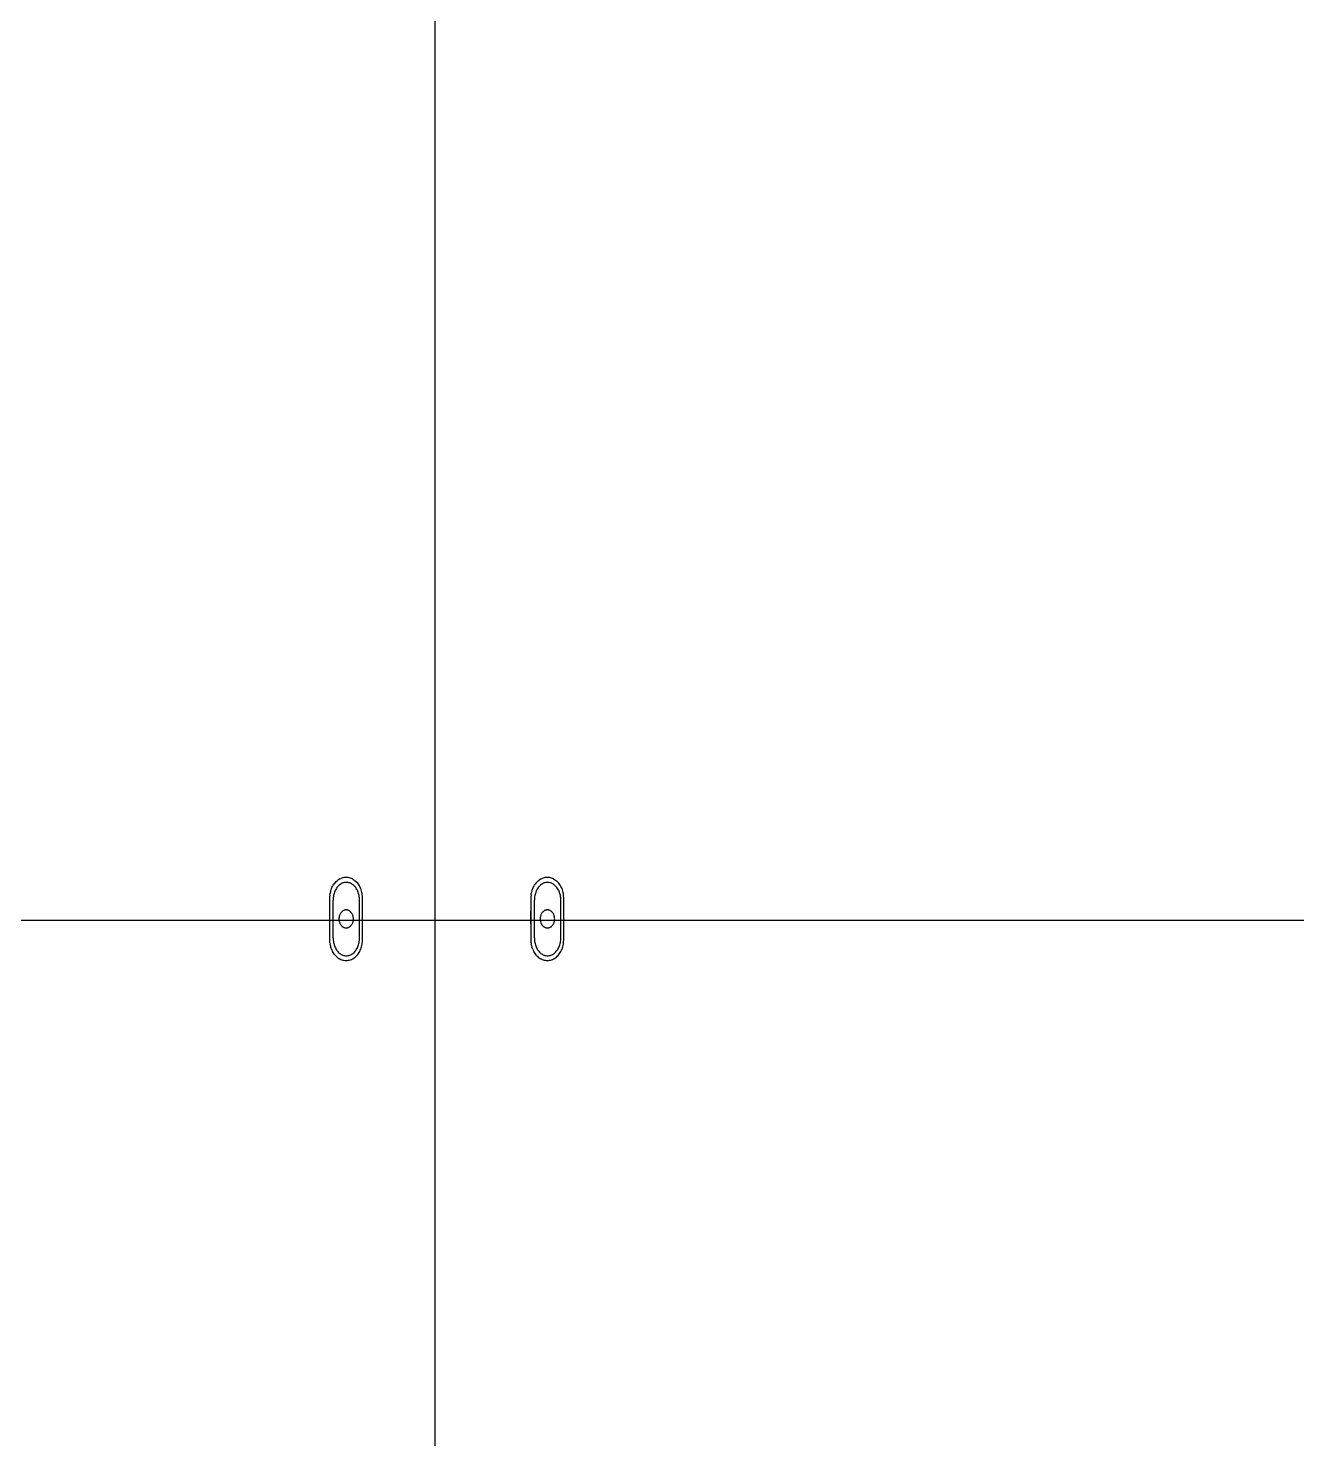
# Model space of a CAD drawing. Header units: metres. Extents: x 2754 to 3501, y 1112 to 1514.
# Drawn here: x 3339.992 to 3341.671, y 1421.043 to 1422.91 of the extents above; entities that cross this region are included whole.
import ezdxf

# ---------------------------------------------------------------- set-up
doc = ezdxf.new("R2010")
doc.units = ezdxf.units.M
doc.layers.add('AR-WALL', color=7, linetype='Continuous')

msp = doc.modelspace()

# ---------------------------------------------------------------- linework, layer by layer
at = {"layer": 'AR-WALL', "lineweight": 25}
for p, q in [((3340.53044, 1421.72894), (3340.53044, 1424.47214)), ((3340.39447, 1421.77429), (3340.39529, 1421.77571)), ((3340.39529, 1421.77571), (3340.39619, 1421.77707)), ((3340.39716, 1421.77834), (3340.39619, 1421.77707)), ((3340.39716, 1421.77834), (3340.39819, 1421.77954)), ((3340.39819, 1421.77954), (3340.39928, 1421.78065)), ((3340.39928, 1421.78065), (3340.40043, 1421.78167)), ((3340.40043, 1421.78167), (3340.40164, 1421.78259)), ((3340.40288, 1421.78342), (3340.40164, 1421.78259)), ((3340.40299, 1421.7756), (3340.40206, 1421.7747)), ((3340.40417, 1421.78414), (3340.40288, 1421.78342)), ((3340.40397, 1421.77641), (3340.40299, 1421.7756)), ((3340.40498, 1421.77714), (3340.40397, 1421.77641)), ((3340.40417, 1421.78414), (3340.4055, 1421.78476)), ((3340.40602, 1421.77778), (3340.40498, 1421.77714)), ((3340.40685, 1421.78527), (3340.4055, 1421.78476)), ((3340.40709, 1421.77833), (3340.40602, 1421.77778)), ((3340.40823, 1421.78566), (3340.40685, 1421.78527)), ((3340.40819, 1421.77878), (3340.40709, 1421.77833)), ((3340.40931, 1421.77913), (3340.40819, 1421.77878)), ((3340.40962, 1421.78595), (3340.40823, 1421.78566)), ((3340.41044, 1421.77938), (3340.40931, 1421.77913)), ((3340.41103, 1421.78612), (3340.40962, 1421.78595)), ((3340.41158, 1421.77953), (3340.41044, 1421.77938)), ((3340.41245, 1421.78618), (3340.41103, 1421.78612)), ((3340.41272, 1421.77958), (3340.41158, 1421.77953)), ((3340.41386, 1421.78612), (3340.41245, 1421.78618)), ((3340.41387, 1421.77953), (3340.41272, 1421.77958)), ((3340.41527, 1421.78595), (3340.41386, 1421.78612)), ((3340.41501, 1421.77938), (3340.41387, 1421.77953)), ((3340.41614, 1421.77913), (3340.41501, 1421.77938)), ((3340.41667, 1421.78566), (3340.41527, 1421.78595)), ((3340.41726, 1421.77878), (3340.41614, 1421.77913)), ((3340.41804, 1421.78527), (3340.41667, 1421.78566)), ((3340.41835, 1421.77833), (3340.41726, 1421.77878)), ((3340.4194, 1421.78476), (3340.41804, 1421.78527)), ((3340.41943, 1421.77778), (3340.41835, 1421.77833)), ((3340.42072, 1421.78414), (3340.4194, 1421.78476)), ((3340.42047, 1421.77714), (3340.41943, 1421.77778)), ((3340.42148, 1421.77641), (3340.42047, 1421.77714)), ((3340.42072, 1421.78414), (3340.42201, 1421.78342)), ((3340.42246, 1421.7756), (3340.42148, 1421.77641)), ((3340.42201, 1421.78342), (3340.42326, 1421.78259)), ((3340.42339, 1421.7747), (3340.42246, 1421.7756)), ((3340.42326, 1421.78259), (3340.42446, 1421.78167)), ((3340.42446, 1421.78167), (3340.42561, 1421.78065)), ((3340.4267, 1421.77954), (3340.42561, 1421.78065)), ((3340.42774, 1421.77834), (3340.4267, 1421.77954)), ((3340.4287, 1421.77707), (3340.42774, 1421.77834)), ((3340.4296, 1421.77571), (3340.4287, 1421.77707)), ((3340.43043, 1421.77429), (3340.4296, 1421.77571)), ((3340.66081, 1421.77429), (3340.66164, 1421.77571)), ((3340.66164, 1421.77571), (3340.66254, 1421.77707)), ((3340.6635, 1421.77834), (3340.66254, 1421.77707)), ((3340.6635, 1421.77834), (3340.66454, 1421.77954)), ((3340.66454, 1421.77954), (3340.66563, 1421.78065)), ((3340.66563, 1421.78065), (3340.66678, 1421.78167)), ((3340.66678, 1421.78167), (3340.66798, 1421.78259)), ((3340.66923, 1421.78342), (3340.66798, 1421.78259)), ((3340.66934, 1421.7756), (3340.66841, 1421.7747)), ((3340.67052, 1421.78414), (3340.66923, 1421.78342)), ((3340.67031, 1421.77641), (3340.66934, 1421.7756)), ((3340.67132, 1421.77714), (3340.67031, 1421.77641)), ((3340.67052, 1421.78414), (3340.67184, 1421.78476)), ((3340.67237, 1421.77778), (3340.67132, 1421.77714)), ((3340.6732, 1421.78527), (3340.67184, 1421.78476)), ((3340.67344, 1421.77833), (3340.67237, 1421.77778)), ((3340.67457, 1421.78566), (3340.6732, 1421.78527)), ((3340.67454, 1421.77878), (3340.67344, 1421.77833)), ((3340.67565, 1421.77913), (3340.67454, 1421.77878)), ((3340.67597, 1421.78595), (3340.67457, 1421.78566)), ((3340.67678, 1421.77938), (3340.67565, 1421.77913)), ((3340.67738, 1421.78612), (3340.67597, 1421.78595)), ((3340.67792, 1421.77953), (3340.67678, 1421.77938)), ((3340.67879, 1421.78618), (3340.67738, 1421.78612)), ((3340.67907, 1421.77958), (3340.67792, 1421.77953)), ((3340.68021, 1421.78612), (3340.67879, 1421.78618)), ((3340.68022, 1421.77953), (3340.67907, 1421.77958)), ((3340.68161, 1421.78595), (3340.68021, 1421.78612)), ((3340.68136, 1421.77938), (3340.68022, 1421.77953)), ((3340.68249, 1421.77913), (3340.68136, 1421.77938)), ((3340.68301, 1421.78566), (3340.68161, 1421.78595)), ((3340.6836, 1421.77878), (3340.68249, 1421.77913)), ((3340.68439, 1421.78527), (3340.68301, 1421.78566)), ((3340.6847, 1421.77833), (3340.6836, 1421.77878)), ((3340.68574, 1421.78476), (3340.68439, 1421.78527)), ((3340.68577, 1421.77778), (3340.6847, 1421.77833)), ((3340.68707, 1421.78414), (3340.68574, 1421.78476)), ((3340.68682, 1421.77714), (3340.68577, 1421.77778)), ((3340.68783, 1421.77641), (3340.68682, 1421.77714)), ((3340.68707, 1421.78414), (3340.68836, 1421.78342)), ((3340.6888, 1421.7756), (3340.68783, 1421.77641)), ((3340.68836, 1421.78342), (3340.6896, 1421.78259)), ((3340.68973, 1421.7747), (3340.6888, 1421.7756)), ((3340.6896, 1421.78259), (3340.69081, 1421.78167)), ((3340.69081, 1421.78167), (3340.69196, 1421.78065)), ((3340.69305, 1421.77954), (3340.69196, 1421.78065)), ((3340.69408, 1421.77834), (3340.69305, 1421.77954)), ((3340.69505, 1421.77707), (3340.69408, 1421.77834)), ((3340.69595, 1421.77571), (3340.69505, 1421.77707)), ((3340.69677, 1421.77429), (3340.69595, 1421.77571)), ((3340.39082, 1421.75943), (3340.39087, 1421.76118)), ((3340.39082, 1421.7421), (3340.39082, 1421.75943)), ((3340.39101, 1421.76293), (3340.39087, 1421.76118)), ((3340.39101, 1421.76293), (3340.39124, 1421.76465)), ((3340.39124, 1421.76465), (3340.39156, 1421.76636)), ((3340.39197, 1421.76803), (3340.39156, 1421.76636)), ((3340.39197, 1421.76803), (3340.39247, 1421.76967)), ((3340.39247, 1421.76967), (3340.39305, 1421.77126)), ((3340.39305, 1421.77126), (3340.39372, 1421.77281)), ((3340.39372, 1421.77281), (3340.39447, 1421.77429)), ((3340.39525, 1421.7575), (3340.39521, 1421.75595)), ((3340.39536, 1421.75904), (3340.39525, 1421.7575)), ((3340.39555, 1421.76056), (3340.39536, 1421.75904)), ((3340.39581, 1421.76207), (3340.39555, 1421.76056)), ((3340.39614, 1421.76355), (3340.39581, 1421.76207)), ((3340.39654, 1421.76499), (3340.39614, 1421.76355)), ((3340.39702, 1421.7664), (3340.39654, 1421.76499)), ((3340.39756, 1421.76777), (3340.39702, 1421.7664)), ((3340.39816, 1421.76908), (3340.39756, 1421.76777)), ((3340.39883, 1421.77034), (3340.39816, 1421.76908)), ((3340.39956, 1421.77153), (3340.39883, 1421.77034)), ((3340.40034, 1421.77266), (3340.39956, 1421.77153)), ((3340.40118, 1421.77372), (3340.40034, 1421.77266)), ((3340.40206, 1421.7747), (3340.40118, 1421.77372)), ((3340.42427, 1421.77372), (3340.42339, 1421.7747)), ((3340.42511, 1421.77266), (3340.42427, 1421.77372)), ((3340.42589, 1421.77153), (3340.42511, 1421.77266)), ((3340.42662, 1421.77034), (3340.42589, 1421.77153)), ((3340.42729, 1421.76908), (3340.42662, 1421.77034)), ((3340.42789, 1421.76777), (3340.42729, 1421.76908)), ((3340.42843, 1421.7664), (3340.42789, 1421.76777)), ((3340.42891, 1421.76499), (3340.42843, 1421.7664)), ((3340.42931, 1421.76355), (3340.42891, 1421.76499)), ((3340.42964, 1421.76207), (3340.42931, 1421.76355)), ((3340.4299, 1421.76056), (3340.42964, 1421.76207)), ((3340.43009, 1421.75904), (3340.4299, 1421.76056)), ((3340.4302, 1421.7575), (3340.43009, 1421.75904)), ((3340.43024, 1421.75595), (3340.4302, 1421.7575)), ((3340.43117, 1421.77281), (3340.43043, 1421.77429)), ((3340.43184, 1421.77126), (3340.43117, 1421.77281)), ((3340.43242, 1421.76967), (3340.43184, 1421.77126)), ((3340.43292, 1421.76803), (3340.43242, 1421.76967)), ((3340.43333, 1421.76636), (3340.43292, 1421.76803)), ((3340.43365, 1421.76465), (3340.43333, 1421.76636)), ((3340.43389, 1421.76293), (3340.43365, 1421.76465)), ((3340.43402, 1421.76118), (3340.43389, 1421.76293)), ((3340.43407, 1421.75943), (3340.43402, 1421.76118)), ((3340.43407, 1421.7421), (3340.43407, 1421.75943)), ((3340.65717, 1421.75943), (3340.65722, 1421.76118)), ((3340.65717, 1421.7421), (3340.65717, 1421.75943)), ((3340.65735, 1421.76293), (3340.65722, 1421.76118)), ((3340.65735, 1421.76293), (3340.65758, 1421.76465)), ((3340.65758, 1421.76465), (3340.65791, 1421.76636)), ((3340.65832, 1421.76803), (3340.65791, 1421.76636)), ((3340.65832, 1421.76803), (3340.65882, 1421.76967)), ((3340.65882, 1421.76967), (3340.6594, 1421.77126)), ((3340.6594, 1421.77126), (3340.66007, 1421.77281)), ((3340.66007, 1421.77281), (3340.66081, 1421.77429)), ((3340.66159, 1421.7575), (3340.66156, 1421.75595)), ((3340.66171, 1421.75904), (3340.66159, 1421.7575)), ((3340.66189, 1421.76056), (3340.66171, 1421.75904)), ((3340.66215, 1421.76207), (3340.66189, 1421.76056)), ((3340.66248, 1421.76355), (3340.66215, 1421.76207)), ((3340.66289, 1421.76499), (3340.66248, 1421.76355)), ((3340.66336, 1421.7664), (3340.66289, 1421.76499)), ((3340.6639, 1421.76777), (3340.66336, 1421.7664)), ((3340.66451, 1421.76908), (3340.6639, 1421.76777)), ((3340.66517, 1421.77034), (3340.66451, 1421.76908)), ((3340.6659, 1421.77153), (3340.66517, 1421.77034)), ((3340.66669, 1421.77266), (3340.6659, 1421.77153)), ((3340.66752, 1421.77372), (3340.66669, 1421.77266)), ((3340.66841, 1421.7747), (3340.66752, 1421.77372)), ((3340.69062, 1421.77372), (3340.68973, 1421.7747)), ((3340.69145, 1421.77266), (3340.69062, 1421.77372)), ((3340.69224, 1421.77153), (3340.69145, 1421.77266)), ((3340.69297, 1421.77034), (3340.69224, 1421.77153)), ((3340.69363, 1421.76908), (3340.69297, 1421.77034)), ((3340.69424, 1421.76777), (3340.69363, 1421.76908)), ((3340.69478, 1421.7664), (3340.69424, 1421.76777)), ((3340.69525, 1421.76499), (3340.69478, 1421.7664)), ((3340.69565, 1421.76355), (3340.69525, 1421.76499)), ((3340.69599, 1421.76207), (3340.69565, 1421.76355)), ((3340.69625, 1421.76056), (3340.69599, 1421.76207)), ((3340.69643, 1421.75904), (3340.69625, 1421.76056)), ((3340.69655, 1421.7575), (3340.69643, 1421.75904)), ((3340.69658, 1421.75595), (3340.69655, 1421.7575)), ((3340.69752, 1421.77281), (3340.69677, 1421.77429)), ((3340.69819, 1421.77126), (3340.69752, 1421.77281)), ((3340.69877, 1421.76967), (3340.69819, 1421.77126)), ((3340.69927, 1421.76803), (3340.69877, 1421.76967)), ((3340.69968, 1421.76636), (3340.69927, 1421.76803)), ((3340.7, 1421.76465), (3340.69968, 1421.76636)), ((3340.70023, 1421.76293), (3340.7, 1421.76465)), ((3340.70037, 1421.76118), (3340.70023, 1421.76293)), ((3340.70042, 1421.75943), (3340.70037, 1421.76118)), ((3340.70042, 1421.7421), (3340.70042, 1421.75943)), ((3340.39069, 1421.7421), (3340.39075, 1421.7421)), ((3340.39077, 1421.73257), (3340.39069, 1421.7421)), ((3340.39075, 1421.7421), (3340.39082, 1421.7421)), ((3340.39077, 1421.73257), (3340.39075, 1421.7421)), ((3340.39077, 1421.73257), (3340.39082, 1421.7421)), ((3340.39521, 1421.70607), (3340.39521, 1421.75595)), ((3340.40452, 1421.73781), (3340.40419, 1421.73715)), ((3340.40455, 1421.73781), (3340.40422, 1421.73715)), ((3340.40488, 1421.73844), (3340.40452, 1421.73781)), ((3340.40491, 1421.73844), (3340.40455, 1421.73781)), ((3340.40528, 1421.73904), (3340.40488, 1421.73844)), ((3340.40531, 1421.73904), (3340.40491, 1421.73844)), ((3340.40571, 1421.73961), (3340.40528, 1421.73904)), ((3340.40574, 1421.73961), (3340.40531, 1421.73904)), ((3340.40617, 1421.74014), (3340.40571, 1421.73961)), ((3340.4062, 1421.74014), (3340.40574, 1421.73961)), ((3340.40666, 1421.74064), (3340.40617, 1421.74014)), ((3340.40669, 1421.74064), (3340.4062, 1421.74014)), ((3340.40717, 1421.74109), (3340.40666, 1421.74064)), ((3340.4072, 1421.74109), (3340.40669, 1421.74064)), ((3340.4077, 1421.7415), (3340.40717, 1421.74109)), ((3340.40773, 1421.7415), (3340.4072, 1421.74109)), ((3340.40773, 1421.7415), (3340.4077, 1421.7415)), ((3340.40826, 1421.74187), (3340.40773, 1421.7415)), ((3340.40829, 1421.74187), (3340.40826, 1421.74187)), ((3340.40883, 1421.74219), (3340.40829, 1421.74187)), ((3340.40886, 1421.74219), (3340.40883, 1421.74219)), ((3340.40942, 1421.74246), (3340.40886, 1421.74219)), ((3340.40945, 1421.74246), (3340.40942, 1421.74246)), ((3340.41002, 1421.74269), (3340.40945, 1421.74246)), ((3340.41005, 1421.74269), (3340.41002, 1421.74269)), ((3340.41063, 1421.74286), (3340.41005, 1421.74269)), ((3340.41066, 1421.74286), (3340.41063, 1421.74286)), ((3340.41125, 1421.74299), (3340.41066, 1421.74286)), ((3340.41128, 1421.74299), (3340.41125, 1421.74299)), ((3340.41188, 1421.74307), (3340.41128, 1421.74299)), ((3340.41191, 1421.74307), (3340.41188, 1421.74307)), ((3340.41251, 1421.74309), (3340.41191, 1421.74307)), ((3340.41254, 1421.74309), (3340.41251, 1421.74309)), ((3340.41317, 1421.74307), (3340.41254, 1421.74309)), ((3340.41379, 1421.74299), (3340.41317, 1421.74307)), ((3340.41441, 1421.74286), (3340.41379, 1421.74299)), ((3340.41503, 1421.74269), (3340.41441, 1421.74286)), ((3340.41563, 1421.74246), (3340.41503, 1421.74269)), ((3340.41622, 1421.74219), (3340.41563, 1421.74246)), ((3340.41679, 1421.74187), (3340.41622, 1421.74219)), ((3340.41734, 1421.7415), (3340.41679, 1421.74187)), ((3340.41788, 1421.74109), (3340.41734, 1421.7415)), ((3340.41839, 1421.74064), (3340.41788, 1421.74109)), ((3340.41888, 1421.74014), (3340.41839, 1421.74064)), ((3340.41933, 1421.73961), (3340.41888, 1421.74014)), ((3340.41976, 1421.73904), (3340.41933, 1421.73961)), ((3340.42016, 1421.73844), (3340.41976, 1421.73904)), ((3340.42053, 1421.73781), (3340.42016, 1421.73844)), ((3340.42086, 1421.73715), (3340.42053, 1421.73781)), ((3340.43024, 1421.70607), (3340.43024, 1421.75595)), ((3340.43409, 1421.73496), (3340.43407, 1421.7421)), ((3340.65703, 1421.7421), (3340.6571, 1421.7421)), ((3340.65703, 1421.73355), (3340.65703, 1421.7421)), ((3340.6571, 1421.7421), (3340.65717, 1421.7421)), ((3340.6571, 1421.73355), (3340.6571, 1421.7421)), ((3340.65717, 1421.73355), (3340.65717, 1421.7421)), ((3340.66156, 1421.70607), (3340.66156, 1421.75595)), ((3340.67086, 1421.73781), (3340.67053, 1421.73715)), ((3340.67089, 1421.73781), (3340.67056, 1421.73715)), ((3340.67123, 1421.73844), (3340.67086, 1421.73781)), ((3340.67126, 1421.73844), (3340.67089, 1421.73781)), ((3340.67163, 1421.73904), (3340.67123, 1421.73844)), ((3340.67166, 1421.73904), (3340.67126, 1421.73844)), ((3340.67206, 1421.73961), (3340.67163, 1421.73904)), ((3340.67209, 1421.73961), (3340.67166, 1421.73904)), ((3340.67252, 1421.74014), (3340.67206, 1421.73961)), ((3340.67255, 1421.74014), (3340.67209, 1421.73961)), ((3340.673, 1421.74064), (3340.67252, 1421.74014)), ((3340.67303, 1421.74064), (3340.67255, 1421.74014)), ((3340.67351, 1421.74109), (3340.673, 1421.74064)), ((3340.67355, 1421.74109), (3340.67303, 1421.74064)), ((3340.67405, 1421.7415), (3340.67351, 1421.74109)), ((3340.67408, 1421.7415), (3340.67355, 1421.74109)), ((3340.67408, 1421.7415), (3340.67405, 1421.7415)), ((3340.6746, 1421.74187), (3340.67408, 1421.7415)), ((3340.67463, 1421.74187), (3340.6746, 1421.74187)), ((3340.67518, 1421.74219), (3340.67463, 1421.74187)), ((3340.67521, 1421.74219), (3340.67518, 1421.74219)), ((3340.67576, 1421.74246), (3340.67521, 1421.74219)), ((3340.6758, 1421.74246), (3340.67576, 1421.74246)), ((3340.67637, 1421.74269), (3340.6758, 1421.74246)), ((3340.6764, 1421.74269), (3340.67637, 1421.74269)), ((3340.67698, 1421.74286), (3340.6764, 1421.74269)), ((3340.67701, 1421.74286), (3340.67698, 1421.74286)), ((3340.6776, 1421.74299), (3340.67701, 1421.74286)), ((3340.67763, 1421.74299), (3340.6776, 1421.74299)), ((3340.67823, 1421.74307), (3340.67763, 1421.74299)), ((3340.67826, 1421.74307), (3340.67823, 1421.74307)), ((3340.67885, 1421.74309), (3340.67826, 1421.74307)), ((3340.67888, 1421.74309), (3340.67885, 1421.74309)), ((3340.67951, 1421.74307), (3340.67888, 1421.74309)), ((3340.68014, 1421.74299), (3340.67951, 1421.74307)), ((3340.68076, 1421.74286), (3340.68014, 1421.74299)), ((3340.68137, 1421.74269), (3340.68076, 1421.74286)), ((3340.68197, 1421.74246), (3340.68137, 1421.74269)), ((3340.68256, 1421.74219), (3340.68197, 1421.74246)), ((3340.68313, 1421.74187), (3340.68256, 1421.74219)), ((3340.68369, 1421.7415), (3340.68313, 1421.74187)), ((3340.68422, 1421.74109), (3340.68369, 1421.7415)), ((3340.68473, 1421.74064), (3340.68422, 1421.74109)), ((3340.68522, 1421.74014), (3340.68473, 1421.74064)), ((3340.68568, 1421.73961), (3340.68522, 1421.74014)), ((3340.68611, 1421.73904), (3340.68568, 1421.73961)), ((3340.68651, 1421.73844), (3340.68611, 1421.73904)), ((3340.68687, 1421.73781), (3340.68651, 1421.73844)), ((3340.68721, 1421.73715), (3340.68687, 1421.73781)), ((3340.69658, 1421.70607), (3340.69658, 1421.75595)), ((3340.70042, 1421.73355), (3340.70042, 1421.7421)), ((3347.70713, 1421.72894), (3338.65084, 1421.72894)), ((3340.39069, 1421.72922), (3340.39072, 1421.73091)), ((3340.39069, 1421.72464), (3340.39069, 1421.72922)), ((3340.39075, 1421.72922), (3340.39069, 1421.72922)), ((3340.39069, 1421.72464), (3340.39075, 1421.72464)), ((3340.39072, 1421.73091), (3340.39075, 1421.73192)), ((3340.39075, 1421.7299), (3340.39072, 1421.73091)), ((3340.39075, 1421.73192), (3340.39077, 1421.73257)), ((3340.39079, 1421.73091), (3340.39075, 1421.73192)), ((3340.39075, 1421.7299), (3340.39079, 1421.73091)), ((3340.39077, 1421.72925), (3340.39075, 1421.7299)), ((3340.39075, 1421.72922), (3340.39075, 1421.7299)), ((3340.39082, 1421.72922), (3340.39075, 1421.72922)), ((3340.39075, 1421.72464), (3340.39075, 1421.72922)), ((3340.39082, 1421.70298), (3340.39075, 1421.72464)), ((3340.39075, 1421.72464), (3340.39082, 1421.72464)), ((3340.39077, 1421.73257), (3340.39082, 1421.73327)), ((3340.39079, 1421.73091), (3340.39082, 1421.73238)), ((3340.39082, 1421.72944), (3340.39079, 1421.73091)), ((3340.40292, 1421.73198), (3340.4029, 1421.73121)), ((3340.4029, 1421.73121), (3340.40292, 1421.73043)), ((3340.40298, 1421.73276), (3340.40292, 1421.73198)), ((3340.40292, 1421.73043), (3340.40298, 1421.72966)), ((3340.40295, 1421.73198), (3340.40293, 1421.73121)), ((3340.40293, 1421.73121), (3340.40295, 1421.73043)), ((3340.40301, 1421.73276), (3340.40295, 1421.73198)), ((3340.40295, 1421.73043), (3340.40301, 1421.72966)), ((3340.40308, 1421.73353), (3340.40298, 1421.73276)), ((3340.40298, 1421.72966), (3340.40308, 1421.72889)), ((3340.40311, 1421.73353), (3340.40301, 1421.73276)), ((3340.40301, 1421.72966), (3340.40311, 1421.72889)), ((3340.40323, 1421.73428), (3340.40308, 1421.73353)), ((3340.40308, 1421.72889), (3340.40323, 1421.72813)), ((3340.40326, 1421.73428), (3340.40311, 1421.73353)), ((3340.40311, 1421.72889), (3340.40326, 1421.72813)), ((3340.40341, 1421.73503), (3340.40323, 1421.73428)), ((3340.40323, 1421.72813), (3340.40341, 1421.72739)), ((3340.40344, 1421.73503), (3340.40326, 1421.73428)), ((3340.40326, 1421.72813), (3340.40344, 1421.72739)), ((3340.40363, 1421.73576), (3340.40341, 1421.73503)), ((3340.40341, 1421.72739), (3340.40363, 1421.72666)), ((3340.40366, 1421.73576), (3340.40344, 1421.73503)), ((3340.40344, 1421.72739), (3340.40366, 1421.72666)), ((3340.40389, 1421.73646), (3340.40363, 1421.73576)), ((3340.40363, 1421.72666), (3340.40389, 1421.72595)), ((3340.40392, 1421.73646), (3340.40366, 1421.73576)), ((3340.40366, 1421.72666), (3340.40392, 1421.72595)), ((3340.40419, 1421.73715), (3340.40389, 1421.73646)), ((3340.40389, 1421.72595), (3340.40419, 1421.72526)), ((3340.40422, 1421.73715), (3340.40392, 1421.73646)), ((3340.40392, 1421.72595), (3340.40422, 1421.72526)), ((3340.40419, 1421.72526), (3340.40452, 1421.7246)), ((3340.40422, 1421.72526), (3340.40455, 1421.7246)), ((3340.40452, 1421.7246), (3340.40488, 1421.72397)), ((3340.40455, 1421.7246), (3340.40491, 1421.72397)), ((3340.40488, 1421.72397), (3340.40528, 1421.72337)), ((3340.40491, 1421.72397), (3340.40531, 1421.72337)), ((3340.40528, 1421.72337), (3340.40571, 1421.7228)), ((3340.40531, 1421.72337), (3340.40574, 1421.7228)), ((3340.40571, 1421.7228), (3340.40617, 1421.72227)), ((3340.40574, 1421.7228), (3340.4062, 1421.72227)), ((3340.40617, 1421.72227), (3340.40666, 1421.72178)), ((3340.4062, 1421.72227), (3340.40669, 1421.72178)), ((3340.40666, 1421.72178), (3340.40717, 1421.72133)), ((3340.40669, 1421.72178), (3340.4072, 1421.72133)), ((3340.40717, 1421.72133), (3340.4077, 1421.72091)), ((3340.4072, 1421.72133), (3340.40773, 1421.72091)), ((3340.4077, 1421.72091), (3340.40773, 1421.72091)), ((3340.40773, 1421.72091), (3340.40826, 1421.72055)), ((3340.40826, 1421.72055), (3340.40829, 1421.72055)), ((3340.40829, 1421.72055), (3340.40883, 1421.72023)), ((3340.40883, 1421.72023), (3340.40886, 1421.72023)), ((3340.40886, 1421.72023), (3340.40942, 1421.71995)), ((3340.40942, 1421.71995), (3340.40945, 1421.71995)), ((3340.40945, 1421.71995), (3340.41002, 1421.71973)), ((3340.41002, 1421.71973), (3340.41005, 1421.71973)), ((3340.41005, 1421.71973), (3340.41063, 1421.71955)), ((3340.41066, 1421.71955), (3340.41063, 1421.71955)), ((3340.41066, 1421.71955), (3340.41125, 1421.71942)), ((3340.41128, 1421.71942), (3340.41125, 1421.71942)), ((3340.41128, 1421.71942), (3340.41188, 1421.71935)), ((3340.41191, 1421.71935), (3340.41188, 1421.71935)), ((3340.41191, 1421.71935), (3340.41251, 1421.71932)), ((3340.41254, 1421.71932), (3340.41251, 1421.71932)), ((3340.41254, 1421.71932), (3340.41317, 1421.71935)), ((3340.41317, 1421.71935), (3340.41379, 1421.71942)), ((3340.41379, 1421.71942), (3340.41441, 1421.71955)), ((3340.41441, 1421.71955), (3340.41503, 1421.71973)), ((3340.41503, 1421.71973), (3340.41563, 1421.71995)), ((3340.41563, 1421.71995), (3340.41622, 1421.72023)), ((3340.41622, 1421.72023), (3340.41679, 1421.72055)), ((3340.41679, 1421.72055), (3340.41734, 1421.72091)), ((3340.41734, 1421.72091), (3340.41788, 1421.72133)), ((3340.41788, 1421.72133), (3340.41839, 1421.72178)), ((3340.41839, 1421.72178), (3340.41888, 1421.72227)), ((3340.41888, 1421.72227), (3340.41933, 1421.7228)), ((3340.41933, 1421.7228), (3340.41976, 1421.72337)), ((3340.41976, 1421.72337), (3340.42016, 1421.72397)), ((3340.42016, 1421.72397), (3340.42053, 1421.7246)), ((3340.42053, 1421.7246), (3340.42086, 1421.72526)), ((3340.42116, 1421.73646), (3340.42086, 1421.73715)), ((3340.42086, 1421.72526), (3340.42116, 1421.72595)), ((3340.42142, 1421.73576), (3340.42116, 1421.73646)), ((3340.42116, 1421.72595), (3340.42142, 1421.72666)), ((3340.42164, 1421.73503), (3340.42142, 1421.73576)), ((3340.42142, 1421.72666), (3340.42164, 1421.72739)), ((3340.42182, 1421.73428), (3340.42164, 1421.73503)), ((3340.42164, 1421.72739), (3340.42182, 1421.72813)), ((3340.42196, 1421.73353), (3340.42182, 1421.73428)), ((3340.42182, 1421.72813), (3340.42196, 1421.72889)), ((3340.42207, 1421.73276), (3340.42196, 1421.73353)), ((3340.42196, 1421.72889), (3340.42207, 1421.72966)), ((3340.42213, 1421.73198), (3340.42207, 1421.73276)), ((3340.42207, 1421.72966), (3340.42213, 1421.73043)), ((3340.42215, 1421.73121), (3340.42213, 1421.73198)), ((3340.42213, 1421.73043), (3340.42215, 1421.73121)), ((3340.43407, 1421.73488), (3340.43409, 1421.73496)), ((3340.43407, 1421.72922), (3340.43407, 1421.73488)), ((3340.43407, 1421.72464), (3340.43407, 1421.72922)), ((3340.43407, 1421.70298), (3340.43407, 1421.72464)), ((3340.53044, 1417.91894), (3340.53044, 1421.72894)), ((3340.65703, 1421.72922), (3340.65703, 1421.73355)), ((3340.65703, 1421.73355), (3340.6571, 1421.73355)), ((3340.65703, 1421.72464), (3340.65703, 1421.72922)), ((3340.6571, 1421.72922), (3340.65703, 1421.72922)), ((3340.65703, 1421.72464), (3340.6571, 1421.72464)), ((3340.6571, 1421.72922), (3340.6571, 1421.73355)), ((3340.6571, 1421.73355), (3340.65717, 1421.73355)), ((3340.6571, 1421.72464), (3340.6571, 1421.72922)), ((3340.65717, 1421.72922), (3340.6571, 1421.72922)), ((3340.6571, 1421.72464), (3340.65717, 1421.72464)), ((3340.65717, 1421.72922), (3340.65717, 1421.73355)), ((3340.65717, 1421.72464), (3340.65717, 1421.72922)), ((3340.65717, 1421.70298), (3340.65717, 1421.72464)), ((3340.66926, 1421.73198), (3340.66924, 1421.73121)), ((3340.66924, 1421.73121), (3340.66926, 1421.73043)), ((3340.66933, 1421.73276), (3340.66926, 1421.73198)), ((3340.66926, 1421.73043), (3340.66933, 1421.72966)), ((3340.66929, 1421.73198), (3340.66927, 1421.73121)), ((3340.66927, 1421.73121), (3340.66929, 1421.73043)), ((3340.66936, 1421.73276), (3340.66929, 1421.73198)), ((3340.66929, 1421.73043), (3340.66936, 1421.72966)), ((3340.66943, 1421.73353), (3340.66933, 1421.73276)), ((3340.66933, 1421.72966), (3340.66943, 1421.72889)), ((3340.66946, 1421.73353), (3340.66936, 1421.73276)), ((3340.66936, 1421.72966), (3340.66946, 1421.72889)), ((3340.66957, 1421.73428), (3340.66943, 1421.73353)), ((3340.66943, 1421.72889), (3340.66957, 1421.72813)), ((3340.6696, 1421.73428), (3340.66946, 1421.73353)), ((3340.66946, 1421.72889), (3340.6696, 1421.72813)), ((3340.66975, 1421.73503), (3340.66957, 1421.73428)), ((3340.66957, 1421.72813), (3340.66975, 1421.72739)), ((3340.66978, 1421.73503), (3340.6696, 1421.73428)), ((3340.6696, 1421.72813), (3340.66978, 1421.72739)), ((3340.66997, 1421.73576), (3340.66975, 1421.73503)), ((3340.66975, 1421.72739), (3340.66997, 1421.72666)), ((3340.67001, 1421.73576), (3340.66978, 1421.73503)), ((3340.66978, 1421.72739), (3340.67001, 1421.72666)), ((3340.67023, 1421.73646), (3340.66997, 1421.73576)), ((3340.66997, 1421.72666), (3340.67023, 1421.72595)), ((3340.67027, 1421.73646), (3340.67001, 1421.73576)), ((3340.67001, 1421.72666), (3340.67027, 1421.72595)), ((3340.67053, 1421.73715), (3340.67023, 1421.73646)), ((3340.67023, 1421.72595), (3340.67053, 1421.72526)), ((3340.67056, 1421.73715), (3340.67027, 1421.73646)), ((3340.67027, 1421.72595), (3340.67056, 1421.72526)), ((3340.67053, 1421.72526), (3340.67086, 1421.7246)), ((3340.67056, 1421.72526), (3340.67089, 1421.7246)), ((3340.67086, 1421.7246), (3340.67123, 1421.72397)), ((3340.67089, 1421.7246), (3340.67126, 1421.72397)), ((3340.67123, 1421.72397), (3340.67163, 1421.72337)), ((3340.67126, 1421.72397), (3340.67166, 1421.72337)), ((3340.67163, 1421.72337), (3340.67206, 1421.7228)), ((3340.67166, 1421.72337), (3340.67209, 1421.7228)), ((3340.67206, 1421.7228), (3340.67252, 1421.72227)), ((3340.67209, 1421.7228), (3340.67255, 1421.72227)), ((3340.67252, 1421.72227), (3340.673, 1421.72178)), ((3340.67255, 1421.72227), (3340.67303, 1421.72178)), ((3340.673, 1421.72178), (3340.67351, 1421.72133)), ((3340.67303, 1421.72178), (3340.67355, 1421.72133)), ((3340.67351, 1421.72133), (3340.67405, 1421.72091)), ((3340.67355, 1421.72133), (3340.67408, 1421.72091)), ((3340.67405, 1421.72091), (3340.67408, 1421.72091)), ((3340.67408, 1421.72091), (3340.6746, 1421.72055)), ((3340.6746, 1421.72055), (3340.67463, 1421.72055)), ((3340.67463, 1421.72055), (3340.67518, 1421.72023)), ((3340.67518, 1421.72023), (3340.67521, 1421.72023)), ((3340.67521, 1421.72023), (3340.67576, 1421.71995)), ((3340.67576, 1421.71995), (3340.6758, 1421.71995)), ((3340.6758, 1421.71995), (3340.67637, 1421.71973)), ((3340.67637, 1421.71973), (3340.6764, 1421.71973)), ((3340.6764, 1421.71973), (3340.67698, 1421.71955)), ((3340.67701, 1421.71955), (3340.67698, 1421.71955)), ((3340.67701, 1421.71955), (3340.6776, 1421.71942)), ((3340.67763, 1421.71942), (3340.6776, 1421.71942)), ((3340.67763, 1421.71942), (3340.67823, 1421.71935)), ((3340.67826, 1421.71935), (3340.67823, 1421.71935)), ((3340.67826, 1421.71935), (3340.67885, 1421.71932)), ((3340.67888, 1421.71932), (3340.67885, 1421.71932)), ((3340.67888, 1421.71932), (3340.67951, 1421.71935)), ((3340.67951, 1421.71935), (3340.68014, 1421.71942)), ((3340.68014, 1421.71942), (3340.68076, 1421.71955)), ((3340.68076, 1421.71955), (3340.68137, 1421.71973)), ((3340.68137, 1421.71973), (3340.68197, 1421.71995)), ((3340.68197, 1421.71995), (3340.68256, 1421.72023)), ((3340.68256, 1421.72023), (3340.68313, 1421.72055)), ((3340.68313, 1421.72055), (3340.68369, 1421.72091)), ((3340.68369, 1421.72091), (3340.68422, 1421.72133)), ((3340.68422, 1421.72133), (3340.68473, 1421.72178)), ((3340.68473, 1421.72178), (3340.68522, 1421.72227)), ((3340.68522, 1421.72227), (3340.68568, 1421.7228)), ((3340.68568, 1421.7228), (3340.68611, 1421.72337)), ((3340.68611, 1421.72337), (3340.68651, 1421.72397)), ((3340.68651, 1421.72397), (3340.68687, 1421.7246)), ((3340.68687, 1421.7246), (3340.68721, 1421.72526)), ((3340.6875, 1421.73646), (3340.68721, 1421.73715)), ((3340.68721, 1421.72526), (3340.6875, 1421.72595)), ((3340.68776, 1421.73576), (3340.6875, 1421.73646)), ((3340.6875, 1421.72595), (3340.68776, 1421.72666)), ((3340.68798, 1421.73503), (3340.68776, 1421.73576)), ((3340.68776, 1421.72666), (3340.68798, 1421.72739)), ((3340.68817, 1421.73428), (3340.68798, 1421.73503)), ((3340.68798, 1421.72739), (3340.68817, 1421.72813)), ((3340.68831, 1421.73353), (3340.68817, 1421.73428)), ((3340.68817, 1421.72813), (3340.68831, 1421.72889)), ((3340.68841, 1421.73276), (3340.68831, 1421.73353)), ((3340.68831, 1421.72889), (3340.68841, 1421.72966)), ((3340.68847, 1421.73198), (3340.68841, 1421.73276)), ((3340.68841, 1421.72966), (3340.68847, 1421.73043)), ((3340.68849, 1421.73121), (3340.68847, 1421.73198)), ((3340.68847, 1421.73043), (3340.68849, 1421.73121)), ((3340.70042, 1421.72922), (3340.70042, 1421.73355)), ((3340.70042, 1421.72464), (3340.70042, 1421.72922)), ((3340.70042, 1421.70298), (3340.70042, 1421.72464)), ((3340.39087, 1421.70123), (3340.39082, 1421.70298)), ((3340.39101, 1421.69949), (3340.39087, 1421.70123)), ((3340.39521, 1421.70607), (3340.39525, 1421.70452)), ((3340.39525, 1421.70452), (3340.39536, 1421.70298)), ((3340.39536, 1421.70298), (3340.39555, 1421.70146)), ((3340.39555, 1421.70146), (3340.39581, 1421.69995)), ((3340.42964, 1421.69995), (3340.4299, 1421.70146)), ((3340.4299, 1421.70146), (3340.43009, 1421.70298)), ((3340.43009, 1421.70298), (3340.4302, 1421.70452)), ((3340.4302, 1421.70452), (3340.43024, 1421.70607)), ((3340.43389, 1421.69949), (3340.43402, 1421.70123)), ((3340.43402, 1421.70123), (3340.43407, 1421.70298)), ((3340.65722, 1421.70123), (3340.65717, 1421.70298)), ((3340.65735, 1421.69949), (3340.65722, 1421.70123)), ((3340.66156, 1421.70607), (3340.66159, 1421.70452)), ((3340.66159, 1421.70452), (3340.66171, 1421.70298)), ((3340.66171, 1421.70298), (3340.66189, 1421.70146)), ((3340.66189, 1421.70146), (3340.66215, 1421.69995)), ((3340.69599, 1421.69995), (3340.69625, 1421.70146)), ((3340.69625, 1421.70146), (3340.69643, 1421.70298)), ((3340.69643, 1421.70298), (3340.69655, 1421.70452)), ((3340.69655, 1421.70452), (3340.69658, 1421.70607)), ((3340.70023, 1421.69949), (3340.70037, 1421.70123)), ((3340.70037, 1421.70123), (3340.70042, 1421.70298)), ((3340.39101, 1421.69949), (3340.39124, 1421.69776)), ((3340.39156, 1421.69606), (3340.39124, 1421.69776)), ((3340.39156, 1421.69606), (3340.39197, 1421.69438)), ((3340.39247, 1421.69275), (3340.39197, 1421.69438)), ((3340.39305, 1421.69115), (3340.39247, 1421.69275)), ((3340.39305, 1421.69115), (3340.39372, 1421.68961)), ((3340.39372, 1421.68961), (3340.39447, 1421.68812)), ((3340.39529, 1421.6867), (3340.39447, 1421.68812)), ((3340.39619, 1421.68535), (3340.39529, 1421.6867)), ((3340.39581, 1421.69995), (3340.39614, 1421.69847)), ((3340.39614, 1421.69847), (3340.39654, 1421.69703)), ((3340.39716, 1421.68407), (3340.39619, 1421.68535)), ((3340.39654, 1421.69703), (3340.39702, 1421.69562)), ((3340.39702, 1421.69562), (3340.39756, 1421.69425)), ((3340.39819, 1421.68287), (3340.39716, 1421.68407)), ((3340.39756, 1421.69425), (3340.39816, 1421.69294)), ((3340.39816, 1421.69294), (3340.39883, 1421.69168)), ((3340.39819, 1421.68287), (3340.39928, 1421.68176)), ((3340.39883, 1421.69168), (3340.39956, 1421.69049)), ((3340.39928, 1421.68176), (3340.40043, 1421.68074)), ((3340.39956, 1421.69049), (3340.40034, 1421.68936)), ((3340.40034, 1421.68936), (3340.40118, 1421.6883)), ((3340.40118, 1421.6883), (3340.40206, 1421.68732)), ((3340.40206, 1421.68732), (3340.40299, 1421.68642)), ((3340.40299, 1421.68642), (3340.40397, 1421.6856)), ((3340.40397, 1421.6856), (3340.40498, 1421.68488)), ((3340.40498, 1421.68488), (3340.40602, 1421.68424)), ((3340.40602, 1421.68424), (3340.40709, 1421.68369)), ((3340.40709, 1421.68369), (3340.40819, 1421.68324)), ((3340.40819, 1421.68324), (3340.40931, 1421.68289)), ((3340.40931, 1421.68289), (3340.41044, 1421.68264)), ((3340.41044, 1421.68264), (3340.41158, 1421.68249)), ((3340.41158, 1421.68249), (3340.41272, 1421.68244)), ((3340.41272, 1421.68244), (3340.41387, 1421.68249)), ((3340.41387, 1421.68249), (3340.41501, 1421.68264)), ((3340.41501, 1421.68264), (3340.41614, 1421.68289)), ((3340.41614, 1421.68289), (3340.41726, 1421.68324)), ((3340.41726, 1421.68324), (3340.41835, 1421.68369)), ((3340.41835, 1421.68369), (3340.41943, 1421.68424)), ((3340.41943, 1421.68424), (3340.42047, 1421.68488)), ((3340.42047, 1421.68488), (3340.42148, 1421.6856)), ((3340.42148, 1421.6856), (3340.42246, 1421.68642)), ((3340.42246, 1421.68642), (3340.42339, 1421.68732)), ((3340.42339, 1421.68732), (3340.42427, 1421.6883)), ((3340.42427, 1421.6883), (3340.42511, 1421.68936)), ((3340.42446, 1421.68074), (3340.42561, 1421.68176)), ((3340.42511, 1421.68936), (3340.42589, 1421.69049)), ((3340.42561, 1421.68176), (3340.4267, 1421.68287)), ((3340.42589, 1421.69049), (3340.42662, 1421.69168)), ((3340.42662, 1421.69168), (3340.42729, 1421.69294)), ((3340.4267, 1421.68287), (3340.42774, 1421.68407)), ((3340.42729, 1421.69294), (3340.42789, 1421.69425)), ((3340.42774, 1421.68407), (3340.4287, 1421.68535)), ((3340.42789, 1421.69425), (3340.42843, 1421.69562)), ((3340.42843, 1421.69562), (3340.42891, 1421.69703)), ((3340.4287, 1421.68535), (3340.4296, 1421.6867)), ((3340.42891, 1421.69703), (3340.42931, 1421.69847)), ((3340.42931, 1421.69847), (3340.42964, 1421.69995)), ((3340.4296, 1421.6867), (3340.43043, 1421.68812)), ((3340.43043, 1421.68812), (3340.43117, 1421.68961)), ((3340.43117, 1421.68961), (3340.43184, 1421.69115)), ((3340.43184, 1421.69115), (3340.43242, 1421.69275)), ((3340.43242, 1421.69275), (3340.43292, 1421.69438)), ((3340.43292, 1421.69438), (3340.43333, 1421.69606)), ((3340.43333, 1421.69606), (3340.43365, 1421.69776)), ((3340.43365, 1421.69776), (3340.43389, 1421.69949)), ((3340.65735, 1421.69949), (3340.65758, 1421.69776)), ((3340.65791, 1421.69606), (3340.65758, 1421.69776)), ((3340.65791, 1421.69606), (3340.65832, 1421.69438)), ((3340.65882, 1421.69275), (3340.65832, 1421.69438)), ((3340.6594, 1421.69115), (3340.65882, 1421.69275)), ((3340.6594, 1421.69115), (3340.66007, 1421.68961)), ((3340.66007, 1421.68961), (3340.66081, 1421.68812)), ((3340.66164, 1421.6867), (3340.66081, 1421.68812)), ((3340.66254, 1421.68535), (3340.66164, 1421.6867)), ((3340.66215, 1421.69995), (3340.66248, 1421.69847)), ((3340.66248, 1421.69847), (3340.66289, 1421.69703)), ((3340.6635, 1421.68407), (3340.66254, 1421.68535)), ((3340.66289, 1421.69703), (3340.66336, 1421.69562)), ((3340.66336, 1421.69562), (3340.6639, 1421.69425)), ((3340.66454, 1421.68287), (3340.6635, 1421.68407)), ((3340.6639, 1421.69425), (3340.66451, 1421.69294)), ((3340.66451, 1421.69294), (3340.66517, 1421.69168)), ((3340.66454, 1421.68287), (3340.66563, 1421.68176)), ((3340.66517, 1421.69168), (3340.6659, 1421.69049)), ((3340.66563, 1421.68176), (3340.66678, 1421.68074)), ((3340.6659, 1421.69049), (3340.66669, 1421.68936)), ((3340.66669, 1421.68936), (3340.66752, 1421.6883)), ((3340.66752, 1421.6883), (3340.66841, 1421.68732)), ((3340.66841, 1421.68732), (3340.66934, 1421.68642)), ((3340.66934, 1421.68642), (3340.67031, 1421.6856)), ((3340.67031, 1421.6856), (3340.67132, 1421.68488)), ((3340.67132, 1421.68488), (3340.67237, 1421.68424)), ((3340.67237, 1421.68424), (3340.67344, 1421.68369)), ((3340.67344, 1421.68369), (3340.67454, 1421.68324)), ((3340.67454, 1421.68324), (3340.67565, 1421.68289)), ((3340.67565, 1421.68289), (3340.67678, 1421.68264)), ((3340.67678, 1421.68264), (3340.67792, 1421.68249)), ((3340.67792, 1421.68249), (3340.67907, 1421.68244)), ((3340.67907, 1421.68244), (3340.68022, 1421.68249)), ((3340.68022, 1421.68249), (3340.68136, 1421.68264)), ((3340.68136, 1421.68264), (3340.68249, 1421.68289)), ((3340.68249, 1421.68289), (3340.6836, 1421.68324)), ((3340.6836, 1421.68324), (3340.6847, 1421.68369)), ((3340.6847, 1421.68369), (3340.68577, 1421.68424)), ((3340.68577, 1421.68424), (3340.68682, 1421.68488)), ((3340.68682, 1421.68488), (3340.68783, 1421.6856)), ((3340.68783, 1421.6856), (3340.6888, 1421.68642)), ((3340.6888, 1421.68642), (3340.68973, 1421.68732)), ((3340.68973, 1421.68732), (3340.69062, 1421.6883)), ((3340.69062, 1421.6883), (3340.69145, 1421.68936)), ((3340.69081, 1421.68074), (3340.69196, 1421.68176)), ((3340.69145, 1421.68936), (3340.69224, 1421.69049)), ((3340.69196, 1421.68176), (3340.69305, 1421.68287)), ((3340.69224, 1421.69049), (3340.69297, 1421.69168)), ((3340.69297, 1421.69168), (3340.69363, 1421.69294)), ((3340.69305, 1421.68287), (3340.69408, 1421.68407)), ((3340.69363, 1421.69294), (3340.69424, 1421.69425)), ((3340.69408, 1421.68407), (3340.69505, 1421.68535)), ((3340.69424, 1421.69425), (3340.69478, 1421.69562)), ((3340.69478, 1421.69562), (3340.69525, 1421.69703)), ((3340.69505, 1421.68535), (3340.69595, 1421.6867)), ((3340.69525, 1421.69703), (3340.69565, 1421.69847)), ((3340.69565, 1421.69847), (3340.69599, 1421.69995)), ((3340.69595, 1421.6867), (3340.69677, 1421.68812)), ((3340.69677, 1421.68812), (3340.69752, 1421.68961)), ((3340.69752, 1421.68961), (3340.69819, 1421.69115)), ((3340.69819, 1421.69115), (3340.69877, 1421.69275)), ((3340.69877, 1421.69275), (3340.69927, 1421.69438)), ((3340.69927, 1421.69438), (3340.69968, 1421.69606)), ((3340.69968, 1421.69606), (3340.7, 1421.69776)), ((3340.7, 1421.69776), (3340.70023, 1421.69949)), ((3340.40043, 1421.68074), (3340.40164, 1421.67982)), ((3340.40164, 1421.67982), (3340.40288, 1421.679)), ((3340.40288, 1421.679), (3340.40417, 1421.67827)), ((3340.40417, 1421.67827), (3340.4055, 1421.67766)), ((3340.4055, 1421.67766), (3340.40685, 1421.67715)), ((3340.40685, 1421.67715), (3340.40823, 1421.67675)), ((3340.40823, 1421.67675), (3340.40962, 1421.67647)), ((3340.40962, 1421.67647), (3340.41103, 1421.6763)), ((3340.41103, 1421.6763), (3340.41245, 1421.67624)), ((3340.41245, 1421.67624), (3340.41386, 1421.6763)), ((3340.41386, 1421.6763), (3340.41527, 1421.67647)), ((3340.41527, 1421.67647), (3340.41667, 1421.67675)), ((3340.41667, 1421.67675), (3340.41804, 1421.67715)), ((3340.41804, 1421.67715), (3340.4194, 1421.67766)), ((3340.4194, 1421.67766), (3340.42072, 1421.67827)), ((3340.42072, 1421.67827), (3340.42201, 1421.679)), ((3340.42201, 1421.679), (3340.42326, 1421.67982)), ((3340.42326, 1421.67982), (3340.42446, 1421.68074)), ((3340.66678, 1421.68074), (3340.66798, 1421.67982)), ((3340.66798, 1421.67982), (3340.66923, 1421.679)), ((3340.66923, 1421.679), (3340.67052, 1421.67827)), ((3340.67052, 1421.67827), (3340.67184, 1421.67766)), ((3340.67184, 1421.67766), (3340.6732, 1421.67715)), ((3340.6732, 1421.67715), (3340.67457, 1421.67675)), ((3340.67457, 1421.67675), (3340.67597, 1421.67647)), ((3340.67597, 1421.67647), (3340.67738, 1421.6763)), ((3340.67738, 1421.6763), (3340.67879, 1421.67624)), ((3340.67879, 1421.67624), (3340.68021, 1421.6763)), ((3340.68021, 1421.6763), (3340.68161, 1421.67647)), ((3340.68161, 1421.67647), (3340.68301, 1421.67675)), ((3340.68301, 1421.67675), (3340.68439, 1421.67715)), ((3340.68439, 1421.67715), (3340.68574, 1421.67766)), ((3340.68574, 1421.67766), (3340.68707, 1421.67827)), ((3340.68707, 1421.67827), (3340.68836, 1421.679)), ((3340.68836, 1421.679), (3340.6896, 1421.67982)), ((3340.6896, 1421.67982), (3340.69081, 1421.68074))]:
    msp.add_line(p, q, dxfattribs=at)

doc.saveas('drawing.dxf')
